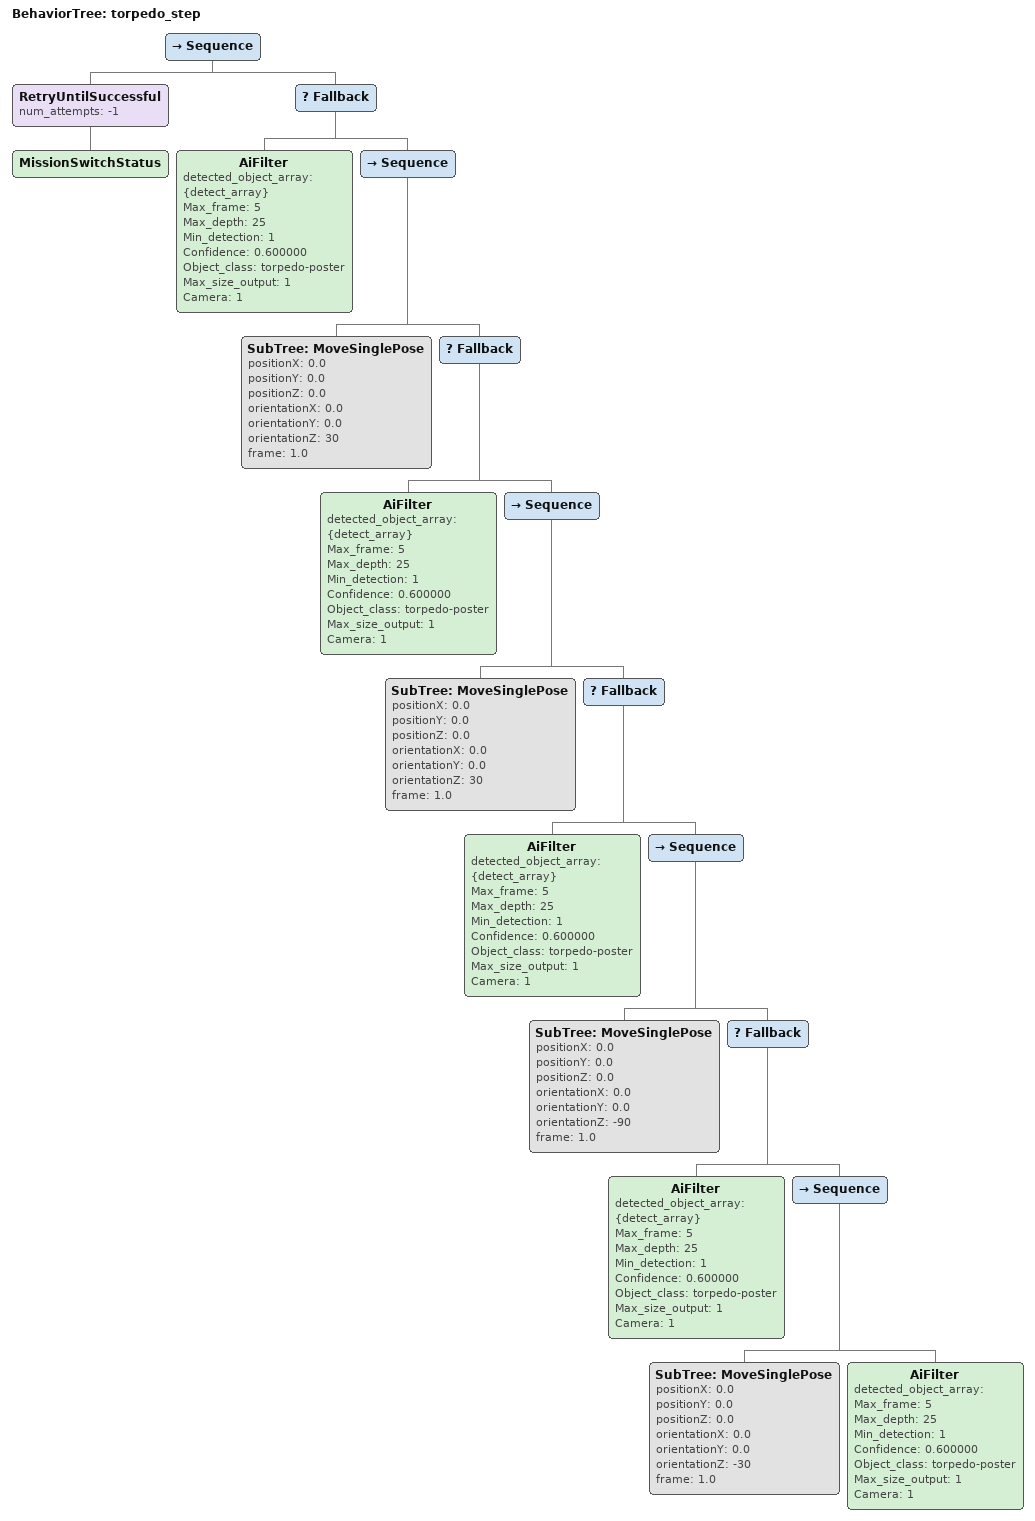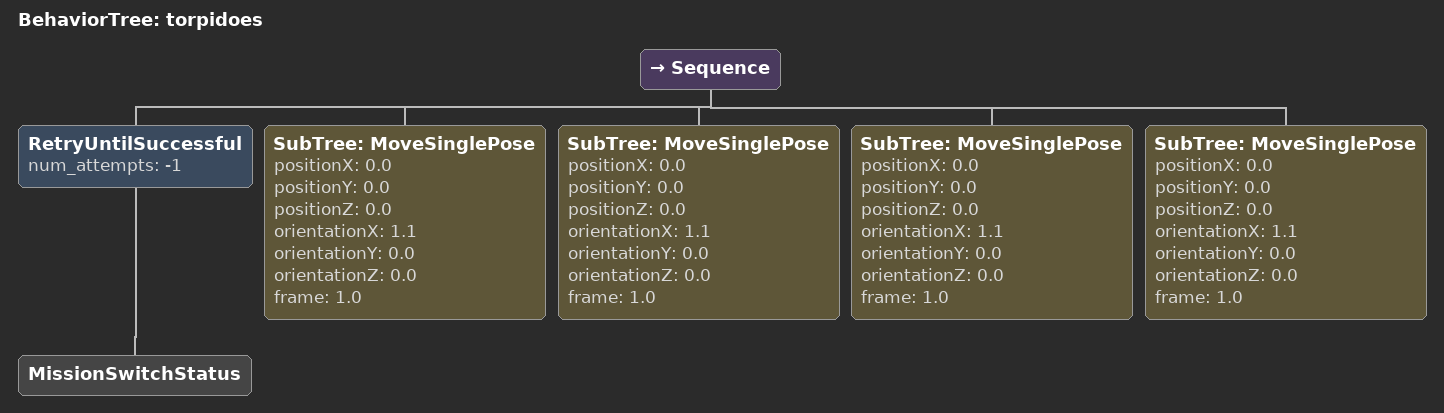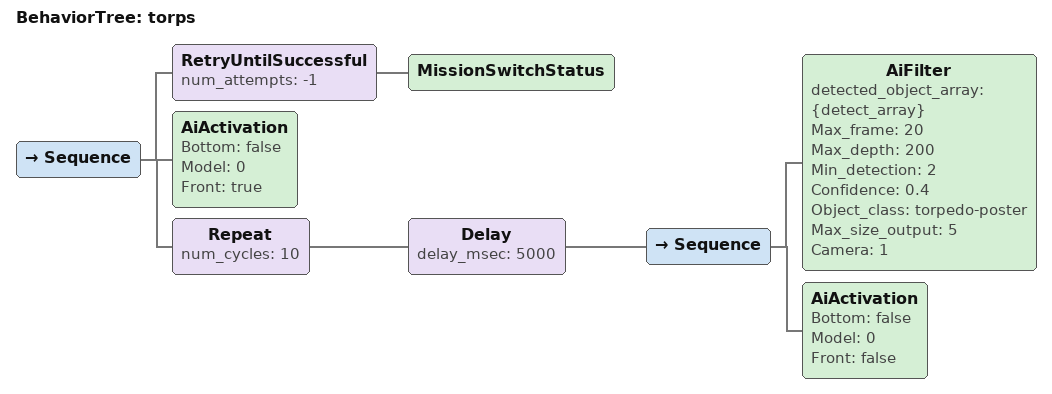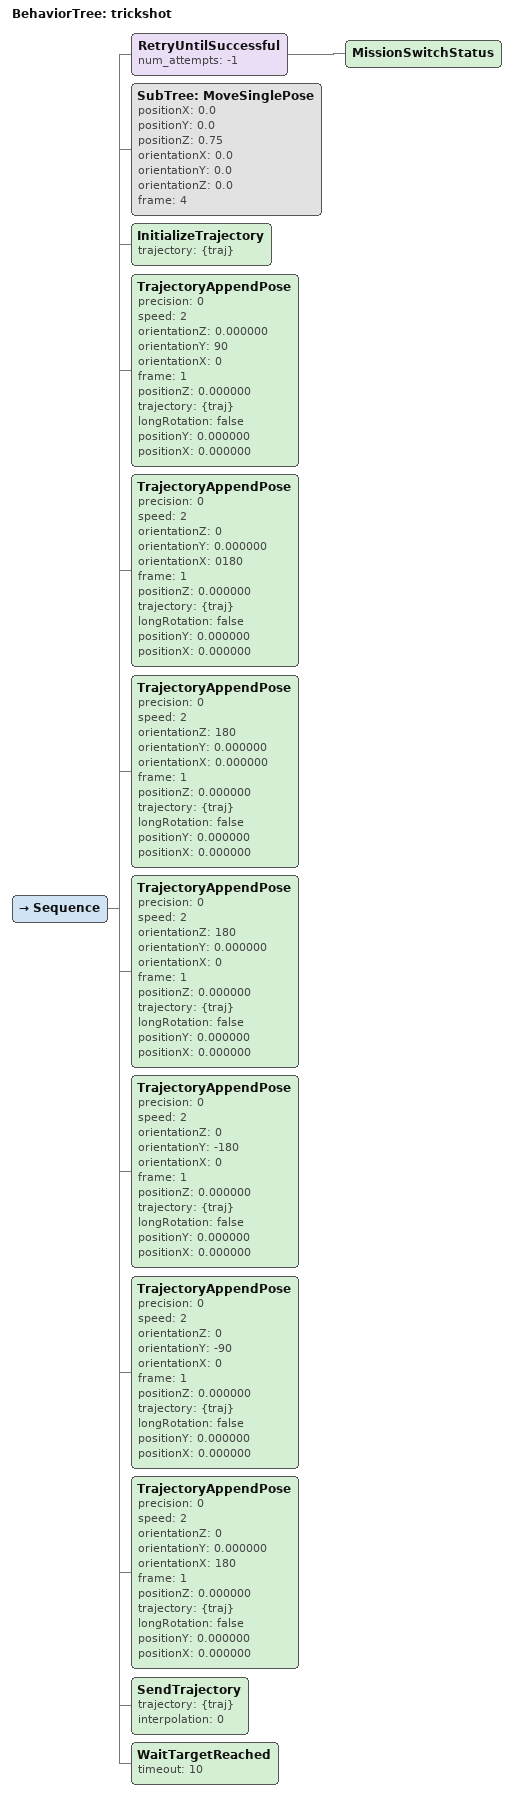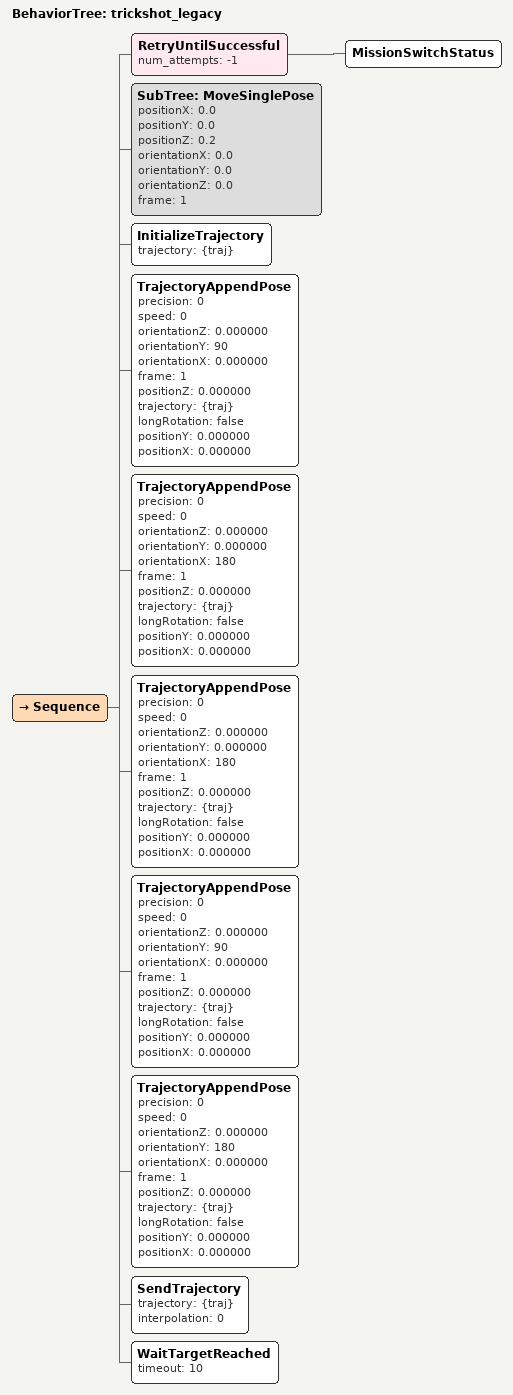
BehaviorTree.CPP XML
<BehaviorTree ID="torpedo_step">
  <Sequence>
    <RetryUntilSuccessful num_attempts="-1">
      <MissionSwitchStatus/>
    </RetryUntilSuccessful>
    <Fallback>
      <AiFilter detected_object_array="{detect_array}" Max_frame="5" Max_depth="25" Min_detection="1" Confidence="0.600000" Object_class="torpedo-poster" Max_size_output="1" Camera="1"/>
      <Sequence>
        <SubTree ID="MoveSinglePose" positionX="0.0" positionY="0.0" positionZ="0.0" orientationX="0.0" orientationY="0.0" orientationZ="30" frame="1.0"/>
        <Fallback>
          <AiFilter detected_object_array="{detect_array}" Max_frame="5" Max_depth="25" Min_detection="1" Confidence="0.600000" Object_class="torpedo-poster" Max_size_output="1" Camera="1"/>
          <Sequence>
            <SubTree ID="MoveSinglePose" positionX="0.0" positionY="0.0" positionZ="0.0" orientationX="0.0" orientationY="0.0" orientationZ="30" frame="1.0"/>
            <Fallback>
              <AiFilter detected_object_array="{detect_array}" Max_frame="5" Max_depth="25" Min_detection="1" Confidence="0.600000" Object_class="torpedo-poster" Max_size_output="1" Camera="1"/>
              <Sequence>
                <SubTree ID="MoveSinglePose" positionX="0.0" positionY="0.0" positionZ="0.0" orientationX="0.0" orientationY="0.0" orientationZ="-90" frame="1.0"/>
                <Fallback>
                  <AiFilter detected_object_array="{detect_array}" Max_frame="5" Max_depth="25" Min_detection="1" Confidence="0.600000" Object_class="torpedo-poster" Max_size_output="1" Camera="1"/>
                  <Sequence>
                    <SubTree ID="MoveSinglePose" positionX="0.0" positionY="0.0" positionZ="0.0" orientationX="0.0" orientationY="0.0" orientationZ="-30" frame="1.0"/>
                    <AiFilter detected_object_array="" Max_frame="5" Max_depth="25" Min_detection="1" Confidence="0.600000" Object_class="torpedo-poster" Max_size_output="1" Camera="1"/>
                  </Sequence>
                </Fallback>
              </Sequence>
            </Fallback>
          </Sequence>
        </Fallback>
      </Sequence>
    </Fallback>
  </Sequence>
</BehaviorTree>

<BehaviorTree ID="torpidoes">
  <Sequence>
    <RetryUntilSuccessful num_attempts="-1">
      <MissionSwitchStatus/>
    </RetryUntilSuccessful>
    <SubTree ID="MoveSinglePose" positionX="0.0" positionY="0.0" positionZ="0.0" orientationX="1.1" orientationY="0.0" orientationZ="0.0" frame="1.0"/>
    <SubTree ID="MoveSinglePose" positionX="0.0" positionY="0.0" positionZ="0.0" orientationX="1.1" orientationY="0.0" orientationZ="0.0" frame="1.0"/>
    <SubTree ID="MoveSinglePose" positionX="0.0" positionY="0.0" positionZ="0.0" orientationX="1.1" orientationY="0.0" orientationZ="0.0" frame="1.0"/>
    <SubTree ID="MoveSinglePose" positionX="0.0" positionY="0.0" positionZ="0.0" orientationX="1.1" orientationY="0.0" orientationZ="0.0" frame="1.0"/>
  </Sequence>
</BehaviorTree>

<BehaviorTree ID="torps">
  <Sequence>
    <RetryUntilSuccessful num_attempts="-1">
      <MissionSwitchStatus/>
    </RetryUntilSuccessful>
    <AiActivation Bottom="false" Model="0" Front="true"/>
    <Repeat num_cycles="10">
      <Delay delay_msec="5000">
        <Sequence>
          <AiFilter detected_object_array="{detect_array}" Max_frame="20" Max_depth="200" Min_detection="2" Confidence="0.4" Object_class="torpedo-poster" Max_size_output="5" Camera="1"/>
          <AiActivation Bottom="false" Model="0" Front="false"/>
        </Sequence>
      </Delay>
    </Repeat>
  </Sequence>
</BehaviorTree>

<BehaviorTree ID="trickshot">
  <Sequence>
    <RetryUntilSuccessful num_attempts="-1">
      <MissionSwitchStatus/>
    </RetryUntilSuccessful>
    <SubTree ID="MoveSinglePose" positionX="0.0" positionY="0.0" positionZ="0.75" orientationX="0.0" orientationY="0.0" orientationZ="0.0" frame="4"/>
    <InitializeTrajectory trajectory="{traj}"/>
    <TrajectoryAppendPose precision="0" speed="2" orientationZ="0.000000" orientationY="90" orientationX="0" frame="1" positionZ="0.000000" trajectory="{traj}" longRotation="false" positionY="0.000000" positionX="0.000000"/>
    <TrajectoryAppendPose precision="0" speed="2" orientationZ="0" orientationY="0.000000" orientationX="0180" frame="1" positionZ="0.000000" trajectory="{traj}" longRotation="false" positionY="0.000000" positionX="0.000000"/>
    <TrajectoryAppendPose precision="0" speed="2" orientationZ="180" orientationY="0.000000" orientationX="0.000000" frame="1" positionZ="0.000000" trajectory="{traj}" longRotation="false" positionY="0.000000" positionX="0.000000"/>
    <TrajectoryAppendPose precision="0" speed="2" orientationZ="180" orientationY="0.000000" orientationX="0" frame="1" positionZ="0.000000" trajectory="{traj}" longRotation="false" positionY="0.000000" positionX="0.000000"/>
    <TrajectoryAppendPose precision="0" speed="2" orientationZ="0" orientationY="-180" orientationX="0" frame="1" positionZ="0.000000" trajectory="{traj}" longRotation="false" positionY="0.000000" positionX="0.000000"/>
    <TrajectoryAppendPose precision="0" speed="2" orientationZ="0" orientationY="-90" orientationX="0" frame="1" positionZ="0.000000" trajectory="{traj}" longRotation="false" positionY="0.000000" positionX="0.000000"/>
    <TrajectoryAppendPose precision="0" speed="2" orientationZ="0" orientationY="0.000000" orientationX="180" frame="1" positionZ="0.000000" trajectory="{traj}" longRotation="false" positionY="0.000000" positionX="0.000000"/>
    <SendTrajectory trajectory="{traj}" interpolation="0"/>
    <WaitTargetReached timeout="10"/>
  </Sequence>
</BehaviorTree>

<BehaviorTree ID="trickshot_legacy">
  <Sequence>
    <RetryUntilSuccessful num_attempts="-1">
      <MissionSwitchStatus/>
    </RetryUntilSuccessful>
    <SubTree ID="MoveSinglePose" positionX="0.0" positionY="0.0" positionZ="0.2" orientationX="0.0" orientationY="0.0" orientationZ="0.0" frame="1"/>
    <InitializeTrajectory trajectory="{traj}"/>
    <TrajectoryAppendPose precision="0" speed="0" orientationZ="0.000000" orientationY="90" orientationX="0.000000" frame="1" positionZ="0.000000" trajectory="{traj}" longRotation="false" positionY="0.000000" positionX="0.000000"/>
    <TrajectoryAppendPose precision="0" speed="0" orientationZ="0.000000" orientationY="0.000000" orientationX="180" frame="1" positionZ="0.000000" trajectory="{traj}" longRotation="false" positionY="0.000000" positionX="0.000000"/>
    <TrajectoryAppendPose precision="0" speed="0" orientationZ="0.000000" orientationY="0.000000" orientationX="180" frame="1" positionZ="0.000000" trajectory="{traj}" longRotation="false" positionY="0.000000" positionX="0.000000"/>
    <TrajectoryAppendPose precision="0" speed="0" orientationZ="0.000000" orientationY="90" orientationX="0.000000" frame="1" positionZ="0.000000" trajectory="{traj}" longRotation="false" positionY="0.000000" positionX="0.000000"/>
    <TrajectoryAppendPose precision="0" speed="0" orientationZ="0.000000" orientationY="180" orientationX="0.000000" frame="1" positionZ="0.000000" trajectory="{traj}" longRotation="false" positionY="0.000000" positionX="0.000000"/>
    <SendTrajectory trajectory="{traj}" interpolation="0"/>
    <WaitTargetReached timeout="10"/>
  </Sequence>
</BehaviorTree>
